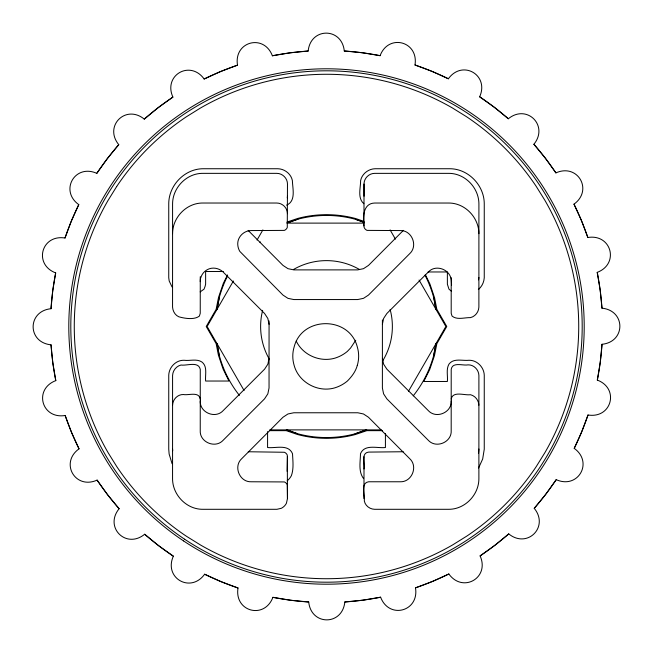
<?xml version="1.0" encoding="UTF-8"?>
<svg xmlns="http://www.w3.org/2000/svg" width="653" height="653" viewBox="0 0 653 653"><rect width="100%" height="100%" fill="white"/><g stroke="black" fill="none" stroke-linecap="round" stroke-linejoin="round"><path stroke-width="0.98" d="M200.267 276.717L200.242 313.309L199.385 316.076C194.3 320.076 184.644 318.476 178.742 316.762C174.996 315.105 172.816 311.106 172.555 307.122L172.58 203.989C172.531 187.689 186.725 173.004 203.189 173.355L276.807 173.355C282.537 173.355 287.483 178.293 287.475 184.024L287.279 227.464A5.314 5.314 0 0 1 284.349 230.395L251.152 230.566C244.336 230.574 238.076 236.239 237.749 243.12A15.15 15.15 0 0 0 239.806 251.381L282.978 295.083L287.965 298.348L293.826 299.556L357.632 299.556L363.468 298.348L368.463 295.083L409.741 253.625C418.198 245.912 411.953 230.248 400.452 230.566L367.084 230.387A5.322 5.322 0 0 1 364.162 227.464C362.733 218.869 362.366 203.328 374.651 203.034L448.268 203.034C464.74 202.683 478.927 217.359 478.886 233.66M269.069 320.933L269.044 388.004L267.844 393.841L264.571 398.828L223.122 440.293C215.302 448.872 199.549 442.187 200.242 430.67L200.267 369.345C198.471 360.97 186.84 365.982 181.003 365.027C176.196 366.178 172.767 370.643 172.58 375.532L172.555 478.665C172.506 494.966 186.701 509.642 203.165 509.299L276.954 509.299L281.419 508.263A11.787 11.787 0 0 0 286.414 503.275L287.451 498.631L287.304 455.19A5.363 5.355 0 0 0 284.373 452.268L248.254 451.754M287.451 498.631L287.279 484.861A5.363 5.355 0 0 0 284.349 481.938L251.16 481.767C239.594 482.24 233.162 466.462 241.7 458.708L282.978 417.251L287.965 413.969L293.809 412.769L357.803 412.769L363.468 413.978L368.463 417.251L409.741 458.708C418.263 466.487 411.855 482.216 400.281 481.767L368.635 481.767C360.13 483.155 364.864 495.3 364.333 501.039C365.28 505.806 369.867 509.226 374.651 509.299L448.44 509.299C464.846 509.552 478.918 494.901 478.886 478.673L478.902 375.532C478.78 369.843 473.882 364.643 468.07 364.856C463.083 365.949 452.472 361.542 451.207 369.337L451.19 430.67C451.884 442.187 436.147 448.872 428.319 440.31L386.862 398.844L383.589 393.849L382.389 388.004L382.413 319.929M287.475 456.741L287.124 471.368M363.99 225.914L364.015 184.024C364.007 178.293 368.945 173.355 374.675 173.363L448.293 173.363C464.765 173.004 478.943 187.689 478.91 203.989L478.886 307.13C478.698 312.012 475.262 316.476 470.462 317.627C464.569 317.431 457.043 320.239 452.056 316.068L451.199 313.318L451.199 281.663C451.892 270.146 436.139 263.453 428.319 272.032L386.87 313.497L383.589 318.484L382.389 324.337M364.007 468.96C365.051 464.054 360.676 452.929 368.659 452.096L403.219 451.745M364.015 196.243L364.015 184.024M363.982 498.631L364.007 456.741M172.898 97.101L158.222 107.631L144.289 119.132C125.735 103.958 103.582 126.111 118.756 144.672A276.08 276.08 0 0 0 96.799 173.339C74.948 163.536 59.333 190.652 78.776 204.634A276.08 276.08 0 0 0 64.99 238.01C41.343 234.19 33.27 264.432 55.676 272.905A276.08 276.08 0 0 0 50.991 308.714C27.165 311.138 27.197 342.433 51.032 344.825A276.08 276.08 0 0 0 55.774 380.626C33.393 389.139 41.523 419.357 65.161 415.496L71.536 432.4L79.037 448.831C59.578 462.822 75.25 489.962 97.101 480.102L107.631 494.778L119.132 508.711C103.958 527.265 126.111 549.418 144.672 534.244A276.08 276.08 0 0 0 173.339 556.201C163.536 578.052 190.652 593.667 204.634 574.224A276.08 276.08 0 0 0 238.01 588.01C234.19 611.657 264.432 619.73 272.905 597.324A276.08 276.08 0 0 0 308.714 602.009C311.138 625.835 342.433 625.803 344.825 601.968A276.08 276.08 0 0 0 380.626 597.226C389.139 619.607 419.357 611.477 415.496 587.839A276.08 276.08 0 0 0 448.848 573.987C462.863 593.414 489.954 577.734 480.102 555.899A276.08 276.08 0 0 0 508.736 533.893C527.298 549.018 549.402 526.865 534.244 508.328A276.08 276.08 0 0 0 556.201 479.661C578.052 489.464 593.667 462.348 574.224 448.366A276.08 276.08 0 0 0 588.01 414.99C611.657 418.81 619.73 388.568 597.324 380.095A276.08 276.08 0 0 0 602.009 344.286C625.835 341.862 625.803 310.567 601.968 308.175A276.08 276.08 0 0 0 597.226 272.374C619.607 263.861 611.477 233.643 587.839 237.504A276.08 276.08 0 0 0 573.987 204.152C593.414 190.137 577.734 163.046 555.899 172.898A276.08 276.08 0 0 0 533.893 144.264C549.018 125.703 526.865 103.598 508.328 118.756A276.08 276.08 0 0 0 479.661 96.799C489.464 74.948 462.348 59.333 448.366 78.776A276.08 276.08 0 0 0 414.99 64.99C418.81 41.343 388.568 33.27 380.095 55.676A276.08 276.08 0 0 0 344.286 50.991C341.862 27.165 310.567 27.197 308.175 51.032A276.08 276.08 0 0 0 272.374 55.774C263.861 33.393 233.643 41.523 237.504 65.161A276.08 276.08 0 0 0 204.152 79.013C190.137 59.586 163.046 75.266 172.898 97.101A276.08 276.08 0 0 0 144.264 119.107M451.215 400.999C451.909 412.516 436.171 419.202 428.335 410.639L386.886 369.174L383.613 364.178L382.413 358.334M200.251 281.655L200.422 278.733L201.442 275.982A13.117 13.117 0 0 1 207.132 269.787C212.225 266.767 218.935 268.008 223.122 272.015L264.579 313.489L267.844 318.476L269.052 324.329M172.555 233.66C172.506 217.359 186.701 202.675 203.165 203.026L276.782 203.026C282.512 203.026 287.459 207.964 287.459 213.694M478.559 453.296L478.902 449.003M51.032 308.714L52.746 290.732L55.676 272.905M602.009 344.286L600.254 362.268L597.324 380.095M269.06 358.334L267.869 364.17L264.596 369.157L223.146 410.623C215.327 419.202 199.565 412.516 200.267 400.999M287.304 197.794L287.475 196.243M478.559 279.876L478.91 277.46M172.555 405.203C172.694 399.514 177.575 394.306 183.395 394.526C188.366 395.612 199.018 391.212 200.242 399.016M217.171 309.089L219.294 297.507A111.051 111.051 0 0 1 227.668 275.852M413.243 395.832A111.051 111.051 0 0 0 433.698 355.493L435.829 343.911M216.853 309.636L219.294 297.507M433.698 355.493L436.139 343.364M451.182 399.007C453.011 390.649 464.61 395.661 470.454 394.706C475.262 395.857 478.706 400.313 478.886 405.203M65.022 238.019L71.332 221.098L78.776 204.634M588.01 414.99L581.668 431.902L574.224 448.366M227.522 274.929L223.293 283.467L218.559 297.303L216.127 309.359L206.234 326.5L216.159 343.698L218.42 355.183L223.089 369.051L228.966 381.034L205.622 381.034C205.009 374.798 207.768 366.439 201.85 361.966C196.569 358.53 189.852 361.068 183.999 360.268C175.902 360.048 168.988 367.255 168.743 375.214L168.743 449.215L169.135 454.039L172.066 463.679M478.576 467.997L482.681 458.977L484.257 449.207L484.257 375.214C484.02 367.255 477.09 360.056 469.001 360.268C462.438 361.027 453.655 357.803 448.962 364.137C445.917 369.418 447.974 375.744 447.37 381.474L423.773 381.483L429.707 369.533L434.441 355.697L436.865 343.641L446.758 326.5L436.833 309.302L434.572 297.817L429.903 283.949L425.291 274.538M233.39 280.986L207.115 326.5L244.083 390.518M257.037 240.043L262.898 229.88M260.033 242.508L260.376 241.912M408.443 391.335L445.877 326.5L419.055 280.039M355.754 340.254L350.596 348.008L347.314 351.445A35.842 35.842 0 0 1 334.94 358.146C319.994 362.497 302.951 355.15 296.209 341.046M96.832 173.355L107.312 158.646L118.756 144.672M556.201 479.661L545.688 494.354L534.244 508.328M403.358 230.387L368.488 265.412L363.492 268.677L357.656 269.885L293.842 269.885L287.989 268.677L283.002 265.412L248.132 230.387M478.363 289.54C481.865 286.659 483.955 282.276 484.257 277.778L484.257 203.785C484.257 185.166 468.03 168.417 449.231 168.735L375.1 168.735C368.333 168.907 361.966 173.878 360.619 180.579C360.627 188.088 357.273 198.071 363.843 203.695M508.736 533.893L494.778 545.369L480.102 555.899M286.602 205.14C296.201 201.075 292.585 188.652 292.381 180.579C291.034 173.878 284.659 168.898 277.892 168.743L203.76 168.735C184.97 168.425 168.727 185.166 168.743 203.785L168.743 277.778L169.209 281.027L172.074 286.994M200.169 291.883L204.038 289.157L205.075 286.398L205.622 284.202L205.622 271.517L223.318 271.517M204.152 79.013L220.6 71.536L237.504 65.161M448.848 573.987L432.4 581.464L415.496 587.839M363.852 222.159L355.493 219.302A111.051 111.051 0 0 0 298.005 219.163L286.912 223.114L363.974 223.114M286.349 429.886L297.499 433.698A111.051 111.051 0 0 0 354.987 433.837L366.088 429.886M287.051 222.044L297.809 218.42A111.818 111.818 0 0 1 355.689 218.559L363.999 221.4M287.181 222.812L298.005 219.163M354.987 433.837L366.708 429.886M380.617 597.185L362.799 600.18L344.825 601.968M272.374 55.774L290.201 52.82L308.175 51.032M428.09 271.966L447.378 271.966L447.378 284.194L448.97 289.148L451.313 291.116M269.738 429.886L381.319 429.886M269.534 430.654L286.226 430.654L297.303 434.441A111.818 111.818 0 0 0 355.183 434.58L366.839 430.654L382.487 430.654M308.714 601.968L290.732 600.254L272.905 597.324M344.286 50.991L362.268 52.746L380.095 55.676M355.493 219.302L364.096 222.42M286.985 429.886L297.499 433.698M238.019 587.978L221.098 581.668L204.634 574.224M414.99 64.99L431.902 71.332L448.366 78.776M173.355 556.168L158.646 545.688L144.672 534.244M479.661 96.799L494.354 107.312L508.328 118.756M533.893 144.264L545.369 158.222L555.899 172.898M363.599 478.625C358.162 471.613 360.383 461.957 360.48 453.778C364.529 443.754 377.385 448.505 385.417 447.525L385.417 433.633M390.078 229.864L395.432 239.137M573.987 204.152L581.464 220.6L587.839 237.504M451.558 285.043L451.215 277.713M425.119 275.452A111.051 111.051 0 0 1 433.829 298.013L436.106 309.571M216.886 343.429L219.163 354.987A111.051 111.051 0 0 0 239.422 395.424M433.829 298.013L435.788 309.024M217.204 343.976L219.163 354.987M55.815 380.617L52.82 362.799L51.032 344.825M597.226 272.374L600.18 290.201L601.968 308.175M172.58 448.995L172.719 450.717M267.575 431.641L267.575 447.525C275.615 448.513 288.455 443.754 292.52 453.762C292.846 461.002 293.899 468.65 291.393 475.621A16.929 16.929 0 0 1 287.189 480.828M390.127 309.457A65.871 65.871 0 0 1 382.56 361.085M269.452 359.436A65.871 65.871 0 0 1 262.628 310.371M293.564 269.452A65.871 65.871 0 0 1 359.436 269.452M119.107 508.736A276.08 276.08 0 0 1 97.101 480.102M79.013 448.848A276.08 276.08 0 0 1 65.161 415.496M357.281 365.451C355.648 371.549 351.698 376.724 347.298 381.115A35.842 35.842 0 0 1 334.916 387.817C318.093 392.894 298.764 382.462 294.16 365.451A32.095 32.087 0 0 1 294.16 346.874C302.07 315.93 349.371 315.938 357.281 346.874A32.185 32.177 0 0 1 357.281 365.46M116.642 186.578L107.941 200.602A252.221 252.221 0 0 0 108.186 452.823L116.92 466.83A252.221 252.221 0 0 0 186.57 536.35L200.593 545.051A252.221 252.221 0 0 0 452.823 544.806L466.83 536.08A252.221 252.221 0 0 0 536.35 466.422L545.051 452.398A252.221 252.221 0 0 0 544.806 200.177L536.08 186.17A252.221 252.221 0 0 0 466.422 116.65L452.398 107.949A252.221 252.221 0 0 0 200.177 108.194L186.162 116.92A252.221 252.221 0 0 0 116.642 186.578M184.652 539.239A255.69 255.69 0 0 0 581.66 342.98A255.69 255.69 0 0 0 213.188 97.289A255.69 255.69 0 0 0 184.652 539.239M183.534 540.904A257.698 257.698 0 0 0 583.668 343.103A257.698 257.698 0 0 0 212.298 95.485A257.698 257.698 0 0 0 183.534 540.904"/></g></svg>
